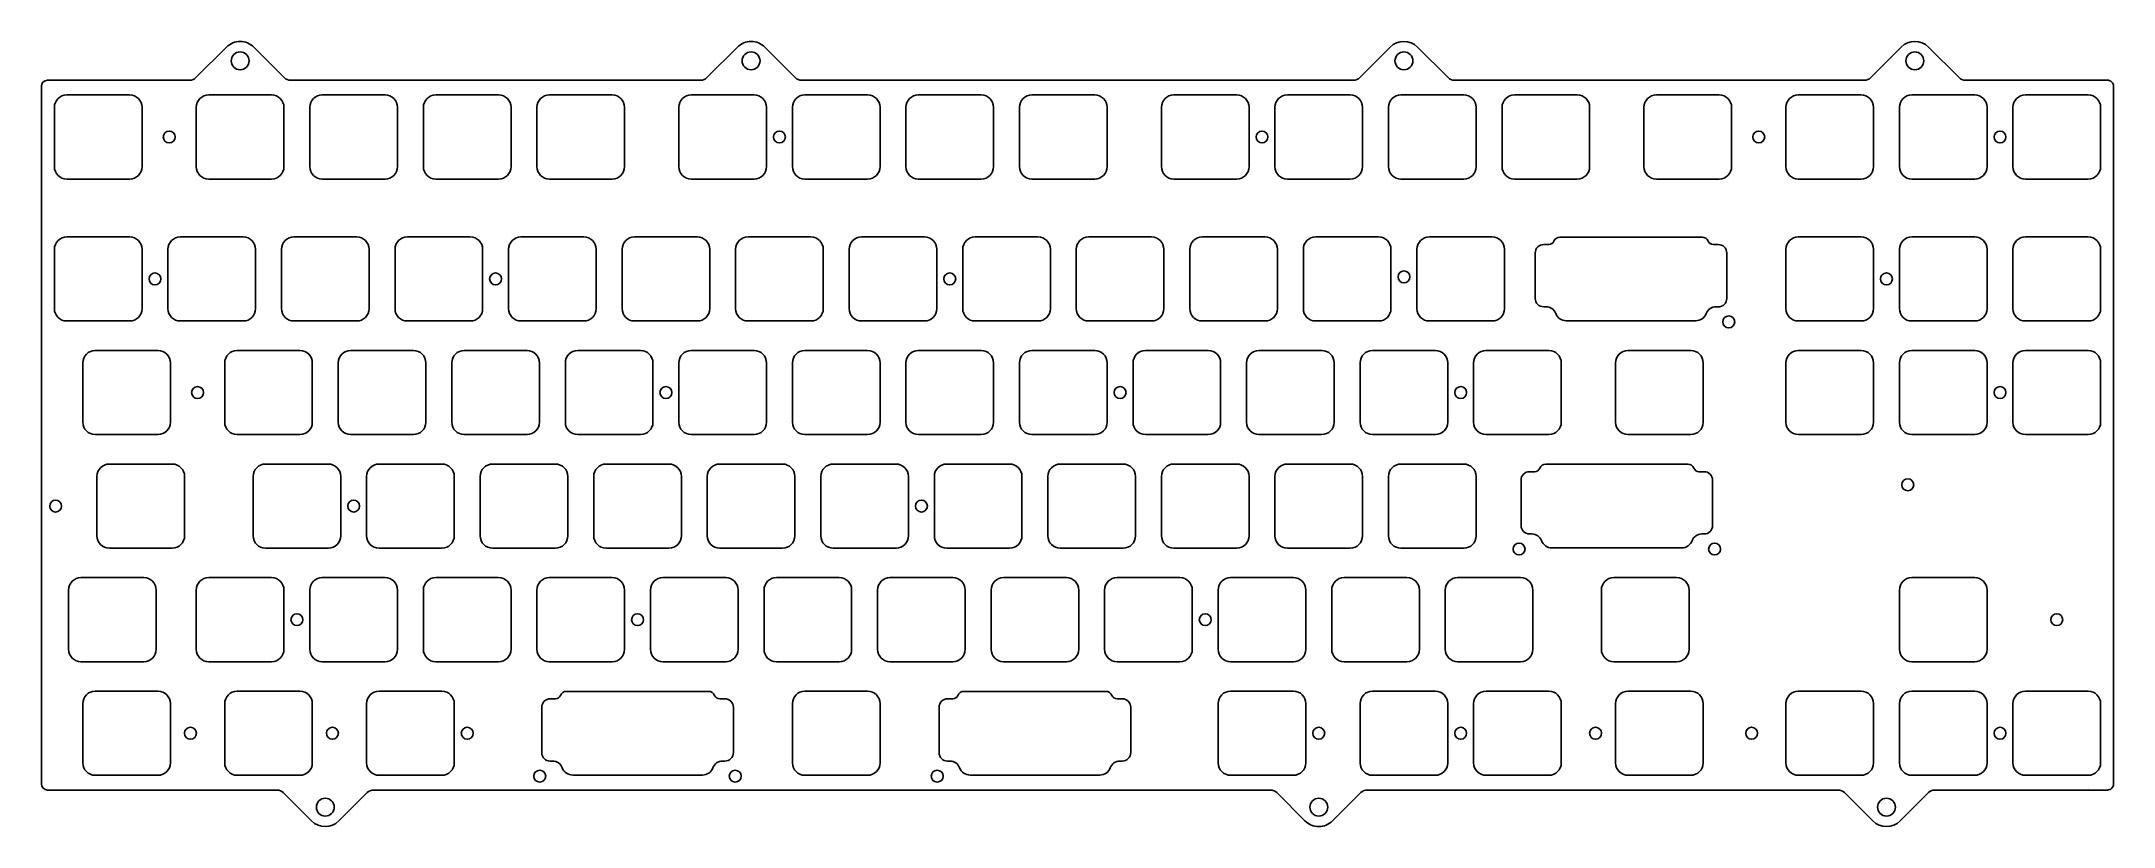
# Model space of a CAD drawing. Header units: millimetres. Extents: x -10 to 338, y -116 to 16.
import ezdxf

# ---------------------------------------------------------------- set-up
doc = ezdxf.new("R2010")
doc.units = ezdxf.units.MM
doc.layers.add('BLACK', color=7, linetype='CONTINUOUS')

msp = doc.modelspace()

# ---------------------------------------------------------------- linework, layer by layer
at = {"layer": 'BLACK', "linetype": 'Continuous'}
for p, q in [((16.405653, 9.964347), (21.514403, 15.073097)), ((21.51441, 15.07309), (21.514403, 15.073097)), ((26.11059, 15.07309), (26.110597, 15.073097)), ((26.110597, 15.073097), (31.219354, 9.96434)), ((102.130752, 9.964447), (107.239403, 15.073097)), ((107.239415, 15.073085), (107.239403, 15.073097)), ((111.835587, 15.073087), (111.835594, 15.073094)), ((111.855934, 15.05276), (116.944354, 9.96434)), ((211.668053, 9.964247), (216.776903, 15.073097)), ((216.776908, 15.073092), (216.776903, 15.073097)), ((221.372992, 15.072992), (221.373097, 15.073097)), ((221.373097, 15.073097), (226.481854, 9.96434)), ((297.393053, 9.964247), (302.501903, 15.073097)), ((302.501908, 15.073092), (302.501903, 15.073097)), ((307.097992, 15.072992), (307.098097, 15.073097)), ((307.098097, 15.073097), (312.206854, 9.96434)), ((-9.525, -108.512498), (-9.525, 8.499998)), ((-8.499998, 9.525), (15.359396, 9.525)), ((5.275001, 7.05), (-5.274995, 7.05)), ((29.0875, 7.05), (18.537499, 7.05)), ((31.219365, 9.964351), (31.219319, 9.964305)), ((32.280001, 9.525), (101.069901, 9.525)), ((48.1375, 7.05), (37.587499, 7.05)), ((67.1875, 7.05), (56.637499, 7.05)), ((86.2375, 7.05), (75.687499, 7.05)), ((110.05, 7.05), (99.499999, 7.05)), ((101.069901, 9.525083), (101.069901, 9.525)), ((116.944365, 9.964351), (116.944319, 9.964305)), ((118.005001, 9.525), (210.619374, 9.525)), ((118.550001, 7.049999), (118.550001, 7.05)), ((129.100001, 7.05), (118.550001, 7.05)), ((137.600001, 7.049999), (137.600001, 7.05)), ((148.150001, 7.05), (137.600001, 7.05)), ((156.650001, 7.049999), (156.650001, 7.05)), ((167.200001, 7.05), (156.650001, 7.05)), ((191.0125, 7.05), (180.462499, 7.05)), ((210.0625, 7.05), (199.512499, 7.05)), ((229.1125, 7.05), (218.562499, 7.05)), ((226.481865, 9.964351), (226.481819, 9.964305)), ((227.542501, 9.525), (296.344374, 9.525)), ((248.1625, 7.05), (237.612499, 7.05)), ((261.425001, 7.049999), (261.425001, 7.05)), ((271.975001, 7.05), (261.425001, 7.05)), ((285.237501, 7.049999), (285.237501, 7.05)), ((295.787501, 7.05), (285.237501, 7.05)), ((304.287501, 7.049999), (304.287501, 7.05)), ((314.837501, 7.05), (304.287501, 7.05)), ((312.206865, 9.964351), (312.206819, 9.964305)), ((313.267501, 9.525), (337.112301, 9.525)), ((323.337501, 7.049999), (323.337501, 7.05)), ((333.887501, 7.05), (323.337501, 7.05)), ((338.1375, 8.485309), (338.1375, -108.512601)), ((-7.349999, 4.974996), (-7.349999, -4.974998)), ((7.350001, 4.974999), (7.350001, -4.975001)), ((16.4625, 4.975), (16.4625, -4.975001)), ((31.1625, 4.975), (31.1625, -4.975)), ((35.5125, 4.975), (35.5125, -4.975001)), ((50.2125, 4.975), (50.2125, -4.975)), ((54.5625, 4.975), (54.5625, -4.975001)), ((69.2625, 4.975), (69.2625, -4.975)), ((73.6125, 4.975), (73.6125, -4.975001)), ((88.3125, 4.975), (88.3125, -4.975)), ((97.425, 4.975), (97.425, -4.975001)), ((112.125, 4.975), (112.125, -4.975)), ((116.475001, 4.974999), (116.475001, -4.975001)), ((131.175001, 4.974999), (131.175001, -4.975001)), ((135.525001, 4.974999), (135.525001, -4.975001)), ((150.225001, 4.974999), (150.225001, -4.975001)), ((154.575001, 4.974999), (154.575001, -4.975001)), ((169.275001, 4.974999), (169.275001, -4.975001)), ((178.3875, 4.975), (178.3875, -4.975001)), ((193.0875, 4.975), (193.0875, -4.975)), ((197.4375, 4.975), (197.4375, -4.975001)), ((212.1375, 4.975), (212.1375, -4.975)), ((216.4875, 4.975), (216.4875, -4.975001)), ((231.1875, 4.975), (231.1875, -4.975)), ((235.5375, 4.975), (235.5375, -4.975001)), ((250.2375, 4.975), (250.2375, -4.975)), ((259.350001, 4.974999), (259.350001, -4.975001)), ((274.050001, 4.974999), (274.050001, -4.975001)), ((283.162501, 4.974999), (283.162501, -4.975001)), ((297.862501, 4.974999), (297.862501, -4.975001)), ((302.212501, 4.974999), (302.212501, -4.975001)), ((316.912501, 4.974999), (316.912501, -4.975001)), ((321.262501, 4.974999), (321.262501, -4.975001)), ((335.962501, 4.974999), (335.962501, -4.975001)), ((5.275001, -7.05), (-5.274997, -7.05)), ((5.275001, -7.050001), (5.275001, -7.05)), ((29.0875, -7.05), (18.5375, -7.05)), ((48.1375, -7.05), (37.5875, -7.05)), ((67.1875, -7.05), (56.6375, -7.05)), ((86.2375, -7.05), (75.6875, -7.05)), ((110.05, -7.05), (99.5, -7.05)), ((129.100001, -7.05), (118.550001, -7.05)), ((129.100001, -7.050001), (129.100001, -7.05)), ((148.150001, -7.05), (137.600001, -7.05)), ((148.150001, -7.050001), (148.150001, -7.05)), ((167.200001, -7.05), (156.650001, -7.05)), ((167.200001, -7.050001), (167.200001, -7.05)), ((191.0125, -7.05), (180.4625, -7.05)), ((210.0625, -7.05), (199.5125, -7.05)), ((229.1125, -7.05), (218.5625, -7.05)), ((248.1625, -7.05), (237.6125, -7.05)), ((271.975001, -7.05), (261.425001, -7.05)), ((271.975001, -7.050001), (271.975001, -7.05)), ((295.787501, -7.05), (285.237501, -7.05)), ((295.787501, -7.050001), (295.787501, -7.05)), ((314.837501, -7.05), (304.287501, -7.05)), ((314.837501, -7.050001), (314.837501, -7.05)), ((333.887501, -7.05), (323.337501, -7.05)), ((333.887501, -7.050001), (333.887501, -7.05)), ((5.275001, -16.7625), (-5.274993, -16.7625)), ((13.775001, -16.762501), (13.775001, -16.7625)), ((24.325001, -16.7625), (13.775001, -16.7625)), ((32.825001, -16.762501), (32.825001, -16.7625)), ((43.375001, -16.7625), (32.825001, -16.7625)), ((51.875001, -16.762501), (51.875001, -16.7625)), ((62.425001, -16.7625), (51.875001, -16.7625)), ((70.925001, -16.762501), (70.925001, -16.7625)), ((81.475001, -16.7625), (70.925001, -16.7625)), ((89.975001, -16.762501), (89.975001, -16.7625)), ((100.525001, -16.7625), (89.975001, -16.7625)), ((109.025001, -16.762501), (109.025001, -16.7625)), ((119.575001, -16.7625), (109.025001, -16.7625)), ((128.075001, -16.762501), (128.075001, -16.7625)), ((138.625001, -16.7625), (128.075001, -16.7625)), ((147.125001, -16.762501), (147.125001, -16.7625)), ((157.675001, -16.7625), (147.125001, -16.7625)), ((166.175001, -16.762501), (166.175001, -16.7625)), ((176.725001, -16.7625), (166.175001, -16.7625)), ((195.775001, -16.762501), (185.225001, -16.762501)), ((214.825001, -16.762501), (204.275001, -16.762501)), ((233.875001, -16.762501), (223.325001, -16.762501)), ((245.247375, -16.784911), (245.247375, -16.7849)), ((245.247375, -16.7849), (269.102575, -16.7849)), ((285.237501, -16.762501), (285.237501, -16.7625)), ((295.787501, -16.7625), (285.237501, -16.7625)), ((304.287501, -16.762501), (304.287501, -16.7625)), ((314.837501, -16.7625), (304.287501, -16.7625)), ((323.337501, -16.762501), (323.337501, -16.7625)), ((333.887501, -16.7625), (323.337501, -16.7625)), ((-7.349999, -18.837506), (-7.349999, -28.787498)), ((7.350001, -18.837501), (7.350001, -28.787501)), ((11.700001, -18.837501), (11.700001, -28.787501)), ((26.400001, -18.837501), (26.400001, -28.787501)), ((30.750001, -18.837501), (30.750001, -28.787501)), ((45.450001, -18.837501), (45.450001, -28.787501)), ((49.800001, -18.837501), (49.800001, -28.787501)), ((64.500001, -18.837501), (64.500001, -28.787501)), ((68.850001, -18.837501), (68.850001, -28.787501)), ((83.550001, -18.837501), (83.550001, -28.787501)), ((87.900001, -18.837501), (87.900001, -28.787501)), ((102.600001, -18.837501), (102.600001, -28.787501)), ((106.950001, -18.837501), (106.950001, -28.787501)), ((121.650001, -18.837501), (121.650001, -28.787501)), ((126.000001, -18.837501), (126.000001, -28.787501)), ((140.700001, -18.837501), (140.700001, -28.787501)), ((145.050001, -18.837501), (145.050001, -28.787501)), ((159.750001, -18.837501), (159.750001, -28.787501)), ((164.100001, -18.837501), (164.100001, -28.787501)), ((178.800001, -18.837501), (178.800001, -28.787501)), ((183.150001, -18.837501), (183.150001, -28.787501)), ((197.850001, -18.837501), (197.850001, -28.787501)), ((202.200001, -18.837501), (202.200001, -28.787501)), ((216.900001, -18.837501), (216.900001, -28.787501)), ((221.250001, -18.837501), (221.250001, -28.787501)), ((235.950001, -18.837501), (235.950001, -28.787501)), ((241.099485, -27.06294), (241.099485, -19.4622)), ((242.536512, -18.03706), (243.390075, -18.03706)), ((243.390075, -18.037048), (243.390075, -18.03706)), ((270.959775, -18.03706), (271.825375, -18.03706)), ((273.250365, -19.46206), (273.250365, -27.0629)), ((283.162501, -18.837501), (283.162501, -28.787501)), ((297.862501, -18.837501), (297.862501, -28.787501)), ((302.212501, -18.837501), (302.212501, -28.787501)), ((316.912501, -18.837501), (316.912501, -28.787501)), ((321.262501, -18.837501), (321.262501, -28.787501)), ((335.962501, -18.837501), (335.962501, -28.787501)), ((5.275001, -30.8625), (-5.274997, -30.8625)), ((5.275001, -30.862501), (5.275001, -30.8625)), ((24.325001, -30.8625), (13.775001, -30.8625)), ((24.325001, -30.862501), (24.325001, -30.8625)), ((43.375001, -30.8625), (32.825001, -30.8625)), ((43.375001, -30.862501), (43.375001, -30.8625)), ((62.425001, -30.8625), (51.875001, -30.8625)), ((62.425001, -30.862501), (62.425001, -30.8625)), ((81.475001, -30.8625), (70.925001, -30.8625)), ((81.475001, -30.862501), (81.475001, -30.8625)), ((100.525001, -30.8625), (89.975001, -30.8625)), ((100.525001, -30.862501), (100.525001, -30.8625)), ((119.575001, -30.8625), (109.025001, -30.8625)), ((119.575001, -30.862501), (119.575001, -30.8625)), ((138.625001, -30.8625), (128.075001, -30.8625)), ((138.625001, -30.862501), (138.625001, -30.8625)), ((157.675001, -30.8625), (147.125001, -30.8625)), ((157.675001, -30.862501), (157.675001, -30.8625)), ((176.725001, -30.8625), (166.175001, -30.8625)), ((176.725001, -30.862501), (176.725001, -30.8625)), ((195.775001, -30.862501), (185.225001, -30.862501)), ((214.825001, -30.862501), (204.275001, -30.862501)), ((233.875001, -30.862501), (223.325001, -30.862501)), ((242.928575, -28.48794), (242.524475, -28.48794)), ((268.050425, -30.82441), (246.299575, -30.82441)), ((271.813458, -28.48794), (271.421325, -28.48794)), ((295.787501, -30.8625), (285.237501, -30.8625)), ((295.787501, -30.862501), (295.787501, -30.8625)), ((314.837501, -30.8625), (304.287501, -30.8625)), ((314.837501, -30.862501), (314.837501, -30.8625)), ((333.887501, -30.8625), (323.337501, -30.8625)), ((333.887501, -30.862501), (333.887501, -30.8625)), ((-2.587499, -37.887506), (-2.587499, -47.837498)), ((10.037501, -35.8125), (-0.512493, -35.8125)), ((12.112501, -37.887501), (12.112501, -47.837501)), ((21.225001, -37.887501), (21.225001, -47.837501)), ((23.300001, -35.812501), (23.300001, -35.8125)), ((33.850001, -35.8125), (23.300001, -35.8125)), ((35.925001, -37.887501), (35.925001, -47.837501)), ((40.275001, -37.887501), (40.275001, -47.837501)), ((42.350001, -35.812501), (42.350001, -35.8125)), ((52.900001, -35.8125), (42.350001, -35.8125)), ((54.975001, -37.887501), (54.975001, -47.837501)), ((59.325001, -37.887501), (59.325001, -47.837501)), ((61.400001, -35.812501), (61.400001, -35.8125)), ((71.950001, -35.8125), (61.400001, -35.8125)), ((74.025001, -37.887501), (74.025001, -47.837501)), ((78.375001, -37.887501), (78.375001, -47.837501)), ((80.450001, -35.812501), (80.450001, -35.8125)), ((91.000001, -35.8125), (80.450001, -35.8125)), ((93.075001, -37.887501), (93.075001, -47.837501)), ((97.425001, -37.887501), (97.425001, -47.837501)), ((99.500001, -35.812501), (99.500001, -35.8125)), ((110.050001, -35.8125), (99.500001, -35.8125)), ((112.125001, -37.887501), (112.125001, -47.837501)), ((116.475001, -37.887501), (116.475001, -47.837501)), ((118.550001, -35.812501), (118.550001, -35.8125)), ((129.100001, -35.8125), (118.550001, -35.8125)), ((131.175001, -37.887501), (131.175001, -47.837501)), ((135.525001, -37.887501), (135.525001, -47.837501)), ((137.600001, -35.812501), (137.600001, -35.8125)), ((148.150001, -35.8125), (137.600001, -35.8125)), ((150.225001, -37.887501), (150.225001, -47.837501)), ((154.575001, -37.887501), (154.575001, -47.837501)), ((156.650001, -35.812501), (156.650001, -35.8125)), ((167.200001, -35.8125), (156.650001, -35.8125)), ((169.275001, -37.887501), (169.275001, -47.837501)), ((173.625001, -37.887501), (173.625001, -47.837501)), ((175.700001, -35.812501), (175.700001, -35.8125)), ((186.250001, -35.8125), (175.700001, -35.8125)), ((188.325001, -37.887501), (188.325001, -47.837501)), ((192.675001, -37.887501), (192.675001, -47.837501)), ((194.750001, -35.812501), (194.750001, -35.8125)), ((205.300001, -35.8125), (194.750001, -35.8125)), ((207.375001, -37.887501), (207.375001, -47.837501)), ((211.725001, -37.887501), (211.725001, -47.837501)), ((213.800001, -35.812501), (213.800001, -35.8125)), ((224.350001, -35.8125), (213.800001, -35.8125)), ((226.425001, -37.887501), (226.425001, -47.837501)), ((230.775001, -37.887501), (230.775001, -47.837501)), ((232.850001, -35.812501), (232.850001, -35.8125)), ((243.400001, -35.8125), (232.850001, -35.8125)), ((245.475001, -37.887501), (245.475001, -47.837501)), ((254.5875, -37.8875), (254.5875, -47.837501)), ((267.2125, -35.8125), (256.662499, -35.8125)), ((269.2875, -37.8875), (269.2875, -47.8375)), ((283.162501, -37.887501), (283.162501, -47.837501)), ((285.237501, -35.812501), (285.237501, -35.8125)), ((295.787501, -35.8125), (285.237501, -35.8125)), ((297.862501, -37.887501), (297.862501, -47.837501)), ((302.212501, -37.887501), (302.212501, -47.837501)), ((304.287501, -35.812501), (304.287501, -35.8125)), ((314.837501, -35.8125), (304.287501, -35.8125)), ((316.912501, -37.887501), (316.912501, -47.837501)), ((321.262501, -37.887501), (321.262501, -47.837501)), ((323.337501, -35.812501), (323.337501, -35.8125)), ((333.887501, -35.8125), (323.337501, -35.8125)), ((335.962501, -37.887501), (335.962501, -47.837501)), ((10.037501, -49.9125), (-0.512497, -49.9125)), ((10.037501, -49.912501), (10.037501, -49.9125)), ((33.850001, -49.9125), (23.300001, -49.9125)), ((33.850001, -49.912501), (33.850001, -49.9125)), ((52.900001, -49.9125), (42.350001, -49.9125)), ((52.900001, -49.912501), (52.900001, -49.9125)), ((71.950001, -49.9125), (61.400001, -49.9125)), ((71.950001, -49.912501), (71.950001, -49.9125)), ((91.000001, -49.9125), (80.450001, -49.9125)), ((91.000001, -49.912501), (91.000001, -49.9125)), ((110.050001, -49.9125), (99.500001, -49.9125)), ((110.050001, -49.912501), (110.050001, -49.9125)), ((129.100001, -49.9125), (118.550001, -49.9125)), ((129.100001, -49.912501), (129.100001, -49.9125)), ((148.150001, -49.9125), (137.600001, -49.9125)), ((148.150001, -49.912501), (148.150001, -49.9125)), ((167.200001, -49.9125), (156.650001, -49.9125)), ((167.200001, -49.912501), (167.200001, -49.9125)), ((186.250001, -49.9125), (175.700001, -49.9125)), ((186.250001, -49.912501), (186.250001, -49.9125)), ((205.300001, -49.9125), (194.750001, -49.9125)), ((205.300001, -49.912501), (205.300001, -49.9125)), ((224.350001, -49.9125), (213.800001, -49.9125)), ((224.350001, -49.912501), (224.350001, -49.9125)), ((243.400001, -49.9125), (232.850001, -49.9125)), ((243.400001, -49.912501), (243.400001, -49.9125)), ((267.2125, -49.9125), (256.6625, -49.9125)), ((295.787501, -49.9125), (285.237501, -49.9125)), ((295.787501, -49.912501), (295.787501, -49.9125)), ((314.837501, -49.9125), (304.287501, -49.9125)), ((314.837501, -49.912501), (314.837501, -49.9125)), ((333.887501, -49.9125), (323.337501, -49.9125)), ((333.887501, -49.912501), (333.887501, -49.9125)), ((12.41875, -54.8625), (1.868749, -54.8625)), ((28.062501, -54.862501), (28.062501, -54.8625)), ((38.612501, -54.8625), (28.062501, -54.8625)), ((47.112501, -54.862501), (47.112501, -54.8625)), ((57.662501, -54.8625), (47.112501, -54.8625)), ((66.162501, -54.862501), (66.162501, -54.8625)), ((76.712501, -54.8625), (66.162501, -54.8625)), ((85.212501, -54.862501), (85.212501, -54.8625)), ((95.762501, -54.8625), (85.212501, -54.8625)), ((104.262501, -54.862501), (104.262501, -54.8625)), ((114.812501, -54.8625), (104.262501, -54.8625)), ((123.312501, -54.862501), (123.312501, -54.8625)), ((133.862501, -54.8625), (123.312501, -54.8625)), ((142.362501, -54.862501), (142.362501, -54.8625)), ((152.912501, -54.8625), (142.362501, -54.8625)), ((161.412501, -54.862501), (161.412501, -54.8625)), ((171.962501, -54.8625), (161.412501, -54.8625)), ((180.462501, -54.862501), (180.462501, -54.8625)), ((191.012501, -54.8625), (180.462501, -54.8625)), ((199.512501, -54.862501), (199.512501, -54.8625)), ((210.062501, -54.8625), (199.512501, -54.8625)), ((218.562501, -54.862501), (218.562501, -54.8625)), ((229.112501, -54.8625), (218.562501, -54.8625)), ((242.866125, -54.884911), (242.866125, -54.8849)), ((242.866125, -54.8849), (266.721325, -54.8849)), ((-0.20625, -56.9375), (-0.20625, -66.887501)), ((14.49375, -56.9375), (14.49375, -66.8875)), ((25.987501, -56.937501), (25.987501, -66.887501)), ((40.687501, -56.937501), (40.687501, -66.887501)), ((45.037501, -56.937501), (45.037501, -66.887501)), ((59.737501, -56.937501), (59.737501, -66.887501)), ((64.087501, -56.937501), (64.087501, -66.887501)), ((78.787501, -56.937501), (78.787501, -66.887501)), ((83.137501, -56.937501), (83.137501, -66.887501)), ((97.837501, -56.937501), (97.837501, -66.887501)), ((102.187501, -56.937501), (102.187501, -66.887501)), ((116.887501, -56.937501), (116.887501, -66.887501)), ((121.237501, -56.937501), (121.237501, -66.887501)), ((135.937501, -56.937501), (135.937501, -66.887501)), ((140.287501, -56.937501), (140.287501, -66.887501)), ((154.987501, -56.937501), (154.987501, -66.887501)), ((159.337501, -56.937501), (159.337501, -66.887501)), ((174.037501, -56.937501), (174.037501, -66.887501)), ((178.387501, -56.937501), (178.387501, -66.887501)), ((193.087501, -56.937501), (193.087501, -66.887501)), ((197.437501, -56.937501), (197.437501, -66.887501)), ((212.137501, -56.937501), (212.137501, -66.887501)), ((216.487501, -56.937501), (216.487501, -66.887501)), ((231.187501, -56.937501), (231.187501, -66.887501)), ((238.718235, -65.16294), (238.718235, -57.5622)), ((240.155262, -56.13706), (241.008825, -56.13706)), ((241.008825, -56.137048), (241.008825, -56.13706)), ((268.578525, -56.13706), (269.444125, -56.13706)), ((270.869115, -57.56206), (270.869115, -65.1629)), ((12.41875, -68.9625), (1.86875, -68.9625)), ((38.612501, -68.9625), (28.062501, -68.9625)), ((38.612501, -68.962501), (38.612501, -68.9625)), ((57.662501, -68.9625), (47.112501, -68.9625)), ((57.662501, -68.962501), (57.662501, -68.9625)), ((76.712501, -68.9625), (66.162501, -68.9625)), ((76.712501, -68.962501), (76.712501, -68.9625)), ((95.762501, -68.9625), (85.212501, -68.9625)), ((95.762501, -68.962501), (95.762501, -68.9625)), ((114.812501, -68.9625), (104.262501, -68.9625)), ((114.812501, -68.962501), (114.812501, -68.9625)), ((133.862501, -68.9625), (123.312501, -68.9625)), ((133.862501, -68.962501), (133.862501, -68.9625)), ((152.912501, -68.9625), (142.362501, -68.9625)), ((152.912501, -68.962501), (152.912501, -68.9625)), ((171.962501, -68.9625), (161.412501, -68.9625)), ((171.962501, -68.962501), (171.962501, -68.9625)), ((191.012501, -68.9625), (180.462501, -68.9625)), ((191.012501, -68.962501), (191.012501, -68.9625)), ((210.062501, -68.9625), (199.512501, -68.9625)), ((210.062501, -68.962501), (210.062501, -68.9625)), ((229.112501, -68.9625), (218.562501, -68.9625)), ((229.112501, -68.962501), (229.112501, -68.9625)), ((240.547325, -66.58794), (240.143225, -66.58794)), ((265.669175, -68.92441), (243.918325, -68.92441)), ((269.432208, -66.58794), (269.040075, -66.58794)), ((-4.96875, -75.9875), (-4.96875, -85.937501)), ((7.65625, -73.9125), (-2.893751, -73.9125)), ((9.73125, -75.9875), (9.73125, -85.9375)), ((16.4625, -75.9875), (16.4625, -85.937501)), ((29.0875, -73.9125), (18.537499, -73.9125)), ((31.1625, -75.9875), (31.1625, -85.9375)), ((35.512501, -75.987501), (35.512501, -85.937501)), ((37.587501, -73.912501), (37.587501, -73.9125)), ((48.137501, -73.9125), (37.587501, -73.9125)), ((50.212501, -75.987501), (50.212501, -85.937501)), ((54.562501, -75.987501), (54.562501, -85.937501)), ((56.637501, -73.912501), (56.637501, -73.9125)), ((67.187501, -73.9125), (56.637501, -73.9125)), ((69.262501, -75.987501), (69.262501, -85.937501)), ((73.612501, -75.987501), (73.612501, -85.937501)), ((75.687501, -73.912501), (75.687501, -73.9125)), ((86.237501, -73.9125), (75.687501, -73.9125)), ((88.312501, -75.987501), (88.312501, -85.937501)), ((92.662501, -75.987501), (92.662501, -85.937501)), ((94.737501, -73.912501), (94.737501, -73.9125)), ((105.287501, -73.9125), (94.737501, -73.9125)), ((107.362501, -75.987501), (107.362501, -85.937501)), ((111.712501, -75.987501), (111.712501, -85.937501)), ((113.787501, -73.912501), (113.787501, -73.9125)), ((124.337501, -73.9125), (113.787501, -73.9125)), ((126.412501, -75.987501), (126.412501, -85.937501)), ((130.762501, -75.987501), (130.762501, -85.937501)), ((132.837501, -73.912501), (132.837501, -73.9125)), ((143.387501, -73.9125), (132.837501, -73.9125)), ((145.462501, -75.987501), (145.462501, -85.937501)), ((149.812501, -75.987501), (149.812501, -85.937501)), ((151.887501, -73.912501), (151.887501, -73.9125)), ((162.437501, -73.9125), (151.887501, -73.9125)), ((164.512501, -75.987501), (164.512501, -85.937501)), ((168.862501, -75.987501), (168.862501, -85.937501)), ((170.937501, -73.912501), (170.937501, -73.9125)), ((181.487501, -73.9125), (170.937501, -73.9125)), ((183.562501, -75.987501), (183.562501, -85.937501)), ((187.9125, -75.987501), (187.9125, -85.937501)), ((200.537501, -73.9125), (189.987501, -73.9125)), ((202.6125, -75.9875), (202.6125, -85.937501)), ((202.612502, -75.9875), (202.6125, -75.9875)), ((206.9625, -75.987501), (206.9625, -85.937501)), ((219.587501, -73.9125), (209.037501, -73.9125)), ((221.6625, -75.9875), (221.6625, -85.937501)), ((221.662502, -75.9875), (221.6625, -75.9875)), ((226.0125, -75.9875), (226.0125, -85.937501)), ((238.6375, -73.9125), (228.087499, -73.9125)), ((240.7125, -75.9875), (240.7125, -85.9375)), ((252.20625, -75.9875), (252.20625, -85.937501)), ((264.83125, -73.9125), (254.281249, -73.9125)), ((266.90625, -75.9875), (266.90625, -85.9375)), ((302.212501, -75.987501), (302.212501, -85.937501)), ((304.287501, -73.912501), (304.287501, -73.9125)), ((314.837501, -73.9125), (304.287501, -73.9125)), ((316.912501, -75.987501), (316.912501, -85.937501)), ((7.65625, -88.0125), (-2.89375, -88.0125)), ((29.0875, -88.0125), (18.5375, -88.0125)), ((48.137501, -88.0125), (37.587501, -88.0125)), ((48.137501, -88.012501), (48.137501, -88.0125)), ((67.187501, -88.0125), (56.637501, -88.0125)), ((67.187501, -88.012501), (67.187501, -88.0125)), ((86.237501, -88.0125), (75.687501, -88.0125)), ((86.237501, -88.012501), (86.237501, -88.0125)), ((105.287501, -88.0125), (94.737501, -88.0125)), ((105.287501, -88.012501), (105.287501, -88.0125)), ((124.337501, -88.0125), (113.787501, -88.0125)), ((124.337501, -88.012501), (124.337501, -88.0125)), ((143.387501, -88.0125), (132.837501, -88.0125)), ((143.387501, -88.012501), (143.387501, -88.0125)), ((162.437501, -88.0125), (151.887501, -88.0125)), ((162.437501, -88.012501), (162.437501, -88.0125)), ((181.487501, -88.0125), (170.937501, -88.0125)), ((181.487501, -88.012501), (181.487501, -88.0125)), ((200.537501, -88.0125), (189.987501, -88.0125)), ((219.587501, -88.0125), (209.037501, -88.0125)), ((238.6375, -88.0125), (228.0875, -88.0125)), ((264.83125, -88.0125), (254.28125, -88.0125)), ((314.837501, -88.0125), (304.287501, -88.0125)), ((314.837501, -88.012501), (314.837501, -88.0125)), ((10.0375, -92.9625), (-0.512501, -92.9625)), ((33.85, -92.9625), (23.299999, -92.9625)), ((57.6625, -92.9625), (47.112499, -92.9625)), ((78.559875, -92.984911), (78.559875, -92.9849)), ((78.559875, -92.9849), (102.415075, -92.9849)), ((129.1, -92.9625), (118.549999, -92.9625)), ((145.234875, -92.984911), (145.234875, -92.9849)), ((145.234875, -92.9849), (169.090075, -92.9849)), ((200.5375, -92.9625), (189.987499, -92.9625)), ((224.35, -92.9625), (213.799999, -92.9625)), ((243.4, -92.9625), (232.849999, -92.9625)), ((267.2125, -92.9625), (256.662499, -92.9625)), ((285.237501, -92.962501), (285.237501, -92.9625)), ((295.787501, -92.9625), (285.237501, -92.9625)), ((304.287501, -92.962501), (304.287501, -92.9625)), ((314.837501, -92.9625), (304.287501, -92.9625)), ((323.337501, -92.962501), (323.337501, -92.9625)), ((333.887501, -92.9625), (323.337501, -92.9625)), ((-2.5875, -95.0375), (-2.5875, -104.987501)), ((12.1125, -95.0375), (12.1125, -104.9875)), ((21.225, -95.0375), (21.225, -104.987501)), ((35.925, -95.0375), (35.925, -104.9875)), ((45.0375, -95.0375), (45.0375, -104.987501)), ((59.7375, -95.0375), (59.7375, -104.9875)), ((74.411985, -103.26294), (74.411985, -95.6622)), ((75.849012, -94.23706), (76.702575, -94.23706)), ((76.702575, -94.237048), (76.702575, -94.23706)), ((104.272275, -94.23706), (105.137875, -94.23706)), ((106.562865, -95.66206), (106.562865, -103.2629)), ((116.475, -95.0375), (116.475, -104.987501)), ((131.175, -95.0375), (131.175, -104.9875)), ((141.086985, -103.26294), (141.086985, -95.6622)), ((142.524012, -94.23706), (143.377575, -94.23706)), ((143.377575, -94.237048), (143.377575, -94.23706)), ((170.947275, -94.23706), (171.812875, -94.23706)), ((173.237865, -95.66206), (173.237865, -103.2629)), ((187.9125, -95.0375), (187.9125, -104.987501)), ((202.6125, -95.0375), (202.6125, -104.9875)), ((211.725, -95.0375), (211.725, -104.987501)), ((226.425, -95.0375), (226.425, -104.9875)), ((230.775, -95.0375), (230.775, -104.987501)), ((245.475, -95.0375), (245.475, -104.9875)), ((254.5875, -95.0375), (254.5875, -104.987501)), ((269.2875, -95.0375), (269.2875, -104.9875)), ((283.162501, -95.037501), (283.162501, -104.987501)), ((297.862501, -95.037501), (297.862501, -104.987501)), ((302.212501, -95.037501), (302.212501, -104.987501)), ((316.912501, -95.037501), (316.912501, -104.987501)), ((321.262501, -95.037501), (321.262501, -104.987501)), ((335.962501, -95.037501), (335.962501, -104.987501)), ((10.0375, -107.0625), (-0.5125, -107.0625)), ((33.85, -107.0625), (23.3, -107.0625)), ((57.6625, -107.0625), (47.1125, -107.0625)), ((76.241075, -104.68794), (75.836975, -104.68794)), ((101.362925, -107.02441), (79.612075, -107.02441)), ((105.125958, -104.68794), (104.733825, -104.68794)), ((129.1, -107.0625), (118.55, -107.0625)), ((142.916075, -104.68794), (142.511975, -104.68794)), ((168.037925, -107.02441), (146.287075, -107.02441)), ((171.800958, -104.68794), (171.408825, -104.68794)), ((200.5375, -107.0625), (189.9875, -107.0625)), ((224.35, -107.0625), (213.8, -107.0625)), ((243.4, -107.0625), (232.85, -107.0625)), ((267.2125, -107.0625), (256.6625, -107.0625)), ((295.787501, -107.0625), (285.237501, -107.0625)), ((295.787501, -107.062501), (295.787501, -107.0625)), ((314.837501, -107.0625), (304.287501, -107.0625)), ((314.837501, -107.062501), (314.837501, -107.0625)), ((333.887501, -107.0625), (323.337501, -107.0625)), ((333.887501, -107.062501), (333.887501, -107.0625)), ((30.007201, -109.5375), (-8.499998, -109.5375)), ((35.801955, -114.710597), (31.054773, -109.963416)), ((45.131873, -109.976873), (40.398148, -114.710598)), ((196.694701, -109.5375), (46.182308, -109.5375)), ((202.474183, -114.695325), (197.742273, -109.963416)), ((211.819373, -109.976873), (207.085573, -114.710673)), ((291.945001, -109.5375), (212.869808, -109.5375)), ((293.005646, -109.97684), (293.005682, -109.976804)), ((297.739403, -114.710597), (293.005646, -109.97684)), ((307.069447, -109.976747), (302.335547, -114.710647)), ((337.106199, -109.5375), (308.117878, -109.5375)), ((333.8638, -109.31154), (333.8638, -109.311514)), ((337.106199, -109.53743), (337.106199, -109.5375)), ((297.739406, -114.710594), (297.739403, -114.710597))]:
    msp.add_line(p, q, dxfattribs=at)
at = {"layer": 'BLACK'}
for centre, radius in [((23.8125, 12.775), 1.5), ((109.5375, 12.775), 1.5), ((219.075, 12.775), 1.5), ((304.8, 12.775), 1.5), ((11.90625, 0), 1), ((114.3, 0), 1), ((195.2625, 0), 1), ((278.60625, 0), 1), ((319.0875, 0), 1), ((9.525, -23.8125), 1), ((66.675, -23.8125), 1), ((142.875, -23.8125), 1), ((219.0842, -23.4625), 1), ((300.0375, -23.8125), 1), ((273.575, -31.0125), 1), ((16.66875, -42.8625), 1), ((95.25, -42.8625), 1), ((171.45, -42.8625), 1), ((228.6, -42.8625), 1), ((319.0875, -42.8625), 1), ((303.609375, -58.340625), 1), ((-7.14375, -61.9125), 1), ((42.8625, -61.9125), 1), ((138.1125, -61.9125), 1), ((238.39375, -69.1125), 1), ((271.19375, -69.1125), 1), ((33.3375, -80.9625), 1), ((90.4875, -80.9625), 1), ((185.7375, -80.9625), 1), ((328.6125, -80.9625), 1), ((15.478124, -100.0125), 1), ((39.290624, -100.0125), 1), ((61.912499, -100.0125), 1), ((204.787499, -100.0125), 1), ((228.599999, -100.0125), 1), ((251.221874, -100.0125), 1), ((277.415625, -100.0125), 1), ((319.0875, -100.0125), 1), ((74.0875, -107.2125), 1), ((106.8875, -107.2125), 1), ((140.7625, -107.2125), 1), ((38.100052, -112.4125), 1.5), ((204.787552, -112.4125), 1.5), ((300.0375, -112.4125), 1.5)]:
    msp.add_circle(centre, radius, dxfattribs=at)
for centre, radius, start, end in [((23.8125, 12.775031), 3.249968, 44.99961355, 135.00038645), ((109.537601, 12.774799), 3.250197, 44.49674983, 134.99875348), ((219.074901, 12.774999), 3.249924, 44.99877831, 134.99875338), ((304.799901, 12.774999), 3.249924, 44.99877831, 134.99875338), ((-8.499998, 8.499998), 1.025002, 90, 180), ((-5.274995, 4.974996), 2.075004, 90, 180), ((5.275001, 4.974999), 2.075001, 0, 90), ((15.344801, 11.025199), 1.500271, 270.5573964, 315), ((18.537504, 4.974996), 2.075004, 90.00013806, 179.99988955), ((29.0875, 4.975), 2.075, 0, 90), ((32.280001, 11.025099), 1.500099, 225.00302484, 270), ((37.587504, 4.974996), 2.075004, 90.00013806, 179.99988955), ((48.1375, 4.975), 2.075, 0, 90), ((56.637504, 4.974996), 2.075004, 90.00013806, 179.99988955), ((67.1875, 4.975), 2.075, 0, 90), ((75.687504, 4.974996), 2.075004, 90.00013806, 179.99988955), ((86.2375, 4.975), 2.075, 0, 90), ((99.500004, 4.974996), 2.075004, 90.00013806, 179.99988955), ((101.070101, 11.025099), 1.499988, 269.99236064, 314.99997299), ((110.05, 4.975), 2.075, 0, 90), ((118.550001, 4.974999), 2.075, 90, 180), ((118.005001, 11.025099), 1.500099, 225.00302484, 270), ((129.100001, 4.974999), 2.075001, 0, 90), ((137.600001, 4.974999), 2.075, 90, 180), ((148.150001, 4.974999), 2.075001, 0, 90), ((156.650001, 4.974999), 2.075, 90, 180), ((167.200001, 4.974999), 2.075001, 0, 90), ((180.462504, 4.974996), 2.075004, 90.00013806, 179.99988955), ((191.0125, 4.975), 2.075, 0, 90), ((199.512504, 4.974996), 2.075004, 90.00013806, 179.99988955), ((210.0625, 4.975), 2.075, 0, 90), ((210.607401, 11.024899), 1.499988, 270.45735599, 315), ((218.562504, 4.974996), 2.075004, 90.00013806, 179.99988955), ((227.542501, 11.025099), 1.500099, 225.00302484, 270), ((229.1125, 4.975), 2.075, 0, 90), ((237.612504, 4.974996), 2.075004, 90.00013806, 179.99988955), ((248.1625, 4.975), 2.075, 0, 90), ((261.425001, 4.974999), 2.075, 90, 180), ((271.975001, 4.974999), 2.075001, 0, 90), ((285.237501, 4.974999), 2.075, 90, 180), ((295.787501, 4.974999), 2.075001, 0, 90), ((296.332401, 11.024899), 1.499988, 270.45735599, 315), ((304.287501, 4.974999), 2.075, 90, 180), ((313.267501, 11.025099), 1.500099, 225.00302484, 270), ((314.837501, 4.974999), 2.075001, 0, 90), ((323.337501, 4.974999), 2.075, 90, 180), ((333.887501, 4.974999), 2.075001, 0, 90), ((337.112201, 8.499599), 1.025401, 359.20149763, 89.99441235), ((-5.274997, -4.974998), 2.075002, 180, 270), ((5.275001, -4.975001), 2.075, 270, 0), ((18.537502, -4.974998), 2.075002, 180.00008284, 269.99994478), ((29.0875, -4.975), 2.075, 270, 0), ((37.587502, -4.974998), 2.075002, 180.00008284, 269.99994478), ((48.1375, -4.975), 2.075, 270, 0), ((56.637502, -4.974998), 2.075002, 180.00008284, 269.99994478), ((67.1875, -4.975), 2.075, 270, 0), ((75.687502, -4.974998), 2.075002, 180.00008284, 269.99994478), ((86.2375, -4.975), 2.075, 270, 0), ((99.500002, -4.974998), 2.075002, 180.00008284, 269.99994478), ((110.05, -4.975), 2.075, 270, 0), ((118.550001, -4.975001), 2.074999, 180, 270), ((129.100001, -4.975001), 2.075, 270, 0), ((137.600001, -4.975001), 2.074999, 180, 270), ((148.150001, -4.975001), 2.075, 270, 0), ((156.650001, -4.975001), 2.074999, 180, 270), ((167.200001, -4.975001), 2.075, 270, 0), ((180.462502, -4.974998), 2.075002, 180.00008284, 269.99994478), ((191.0125, -4.975), 2.075, 270, 0), ((199.512502, -4.974998), 2.075002, 180.00008284, 269.99994478), ((210.0625, -4.975), 2.075, 270, 0), ((218.562502, -4.974998), 2.075002, 180.00008284, 269.99994478), ((229.1125, -4.975), 2.075, 270, 0), ((237.612502, -4.974998), 2.075002, 180.00008284, 269.99994478), ((248.1625, -4.975), 2.075, 270, 0), ((261.425001, -4.975001), 2.074999, 180, 270), ((271.975001, -4.975001), 2.075, 270, 0), ((285.237501, -4.975001), 2.074999, 180, 270), ((295.787501, -4.975001), 2.075, 270, 0), ((304.287501, -4.975001), 2.074999, 180, 270), ((314.837501, -4.975001), 2.075, 270, 0), ((323.337501, -4.975001), 2.074999, 180, 270), ((333.887501, -4.975001), 2.075, 270, 0), ((-5.274994, -18.837505), 2.075005, 89.99997239, 180.00002761), ((5.275001, -18.837501), 2.075001, 0, 90), ((13.775001, -18.837501), 2.075, 90, 180), ((24.325001, -18.837501), 2.075001, 0, 90), ((32.825001, -18.837501), 2.075, 90, 180), ((43.375001, -18.837501), 2.075001, 0, 90), ((51.875001, -18.837501), 2.075, 90, 180), ((62.425001, -18.837501), 2.075001, 0, 90), ((70.925001, -18.837501), 2.075, 90, 180), ((81.475001, -18.837501), 2.075001, 0, 90), ((89.975001, -18.837501), 2.075, 90, 180), ((100.525001, -18.837501), 2.075001, 0, 90), ((109.025001, -18.837501), 2.075, 90, 180), ((119.575001, -18.837501), 2.075001, 0, 90), ((128.075001, -18.837501), 2.075, 90, 180), ((138.625001, -18.837501), 2.075001, 0, 90), ((147.125001, -18.837501), 2.075, 90, 180), ((157.675001, -18.837501), 2.075001, 0, 90), ((166.175001, -18.837501), 2.075, 90, 180), ((176.725001, -18.837501), 2.075001, 0, 90), ((185.225001, -18.837501), 2.075, 90, 180), ((195.775001, -18.837501), 2.075, 0, 90), ((204.275001, -18.837501), 2.075, 90, 180), ((214.825001, -18.837501), 2.075, 0, 90), ((223.325001, -18.837501), 2.075, 90, 180), ((233.875001, -18.837501), 2.075, 0, 90), ((245.247274, -17.859851), 1.07494, 89.99461656, 157.97750247), ((269.10254, -17.85989), 1.07499, 22.02370504, 89.99813454), ((285.237501, -18.837501), 2.075, 90, 180), ((295.787501, -18.837501), 2.075001, 0, 90), ((304.287501, -18.837501), 2.075, 90, 180), ((314.837501, -18.837501), 2.075001, 0, 90), ((323.337501, -18.837501), 2.075, 90, 180), ((333.887501, -18.837501), 2.075001, 0, 90), ((242.524567, -19.462092), 1.425082, 89.51974267, 180.00434217), ((243.390124, -17.108671), 0.928376, 269.99697591, 337.97782841), ((270.9598, -17.1086), 0.92846, 202.02452102, 269.99845724), ((271.8254, -19.462), 1.42494, 359.99758749, 90.00100523), ((242.524486, -27.062939), 1.425001, 180.00004021, 269.99955772), ((271.82524, -27.06286), 1.425125, 269.52631186, 359.99839184), ((-5.274997, -28.787498), 2.075002, 180, 270), ((5.275001, -28.787501), 2.075, 270, 0), ((13.775001, -28.787501), 2.074999, 180, 270), ((24.325001, -28.787501), 2.075, 270, 0), ((32.825001, -28.787501), 2.074999, 180, 270), ((43.375001, -28.787501), 2.075, 270, 0), ((51.875001, -28.787501), 2.074999, 180, 270), ((62.425001, -28.787501), 2.075, 270, 0), ((70.925001, -28.787501), 2.074999, 180, 270), ((81.475001, -28.787501), 2.075, 270, 0), ((89.975001, -28.787501), 2.074999, 180, 270), ((100.525001, -28.787501), 2.075, 270, 0), ((109.025001, -28.787501), 2.074999, 180, 270), ((119.575001, -28.787501), 2.075, 270, 0), ((128.075001, -28.787501), 2.074999, 180, 270), ((138.625001, -28.787501), 2.075, 270, 0), ((147.125001, -28.787501), 2.074999, 180, 270), ((157.675001, -28.787501), 2.075, 270, 0), ((166.175001, -28.787501), 2.074999, 180, 270), ((176.725001, -28.787501), 2.075, 270, 0), ((185.225001, -28.787501), 2.075, 180, 270), ((195.775001, -28.787501), 2.075, 270, 0), ((204.275001, -28.787501), 2.075, 180, 270), ((214.825001, -28.787501), 2.075, 270, 0), ((223.325001, -28.787501), 2.075, 180, 270), ((233.875001, -28.787501), 2.075, 270, 0), ((242.928551, -30.212848), 1.724908, 20.54547839, 89.9992028), ((246.299462, -28.949415), 1.874995, 200.54692151, 270.00345303), ((268.05034, -28.94933), 1.875082, 270.0025973, 339.45098232), ((271.42133, -30.21288), 1.724936, 90.00016608, 159.45408213), ((285.237501, -28.787501), 2.074999, 180, 270), ((295.787501, -28.787501), 2.075, 270, 0), ((304.287501, -28.787501), 2.074999, 180, 270), ((314.837501, -28.787501), 2.075, 270, 0), ((323.337501, -28.787501), 2.074999, 180, 270), ((333.887501, -28.787501), 2.075, 270, 0), ((-0.512494, -37.887505), 2.075005, 89.99997239, 180.00002761), ((10.037501, -37.887501), 2.075001, 0, 90), ((23.300001, -37.887501), 2.075, 90, 180), ((33.850001, -37.887501), 2.075001, 0, 90), ((42.350001, -37.887501), 2.075, 90, 180), ((52.900001, -37.887501), 2.075001, 0, 90), ((61.400001, -37.887501), 2.075, 90, 180), ((71.950001, -37.887501), 2.075001, 0, 90), ((80.450001, -37.887501), 2.075, 90, 180), ((91.000001, -37.887501), 2.075001, 0, 90), ((99.500001, -37.887501), 2.075, 90, 180), ((110.050001, -37.887501), 2.075001, 0, 90), ((118.550001, -37.887501), 2.075, 90, 180), ((129.100001, -37.887501), 2.075001, 0, 90), ((137.600001, -37.887501), 2.075, 90, 180), ((148.150001, -37.887501), 2.075001, 0, 90), ((156.650001, -37.887501), 2.075, 90, 180), ((167.200001, -37.887501), 2.075001, 0, 90), ((175.700001, -37.887501), 2.075, 90, 180), ((186.250001, -37.887501), 2.075001, 0, 90), ((194.750001, -37.887501), 2.075, 90, 180), ((205.300001, -37.887501), 2.075001, 0, 90), ((213.800001, -37.887501), 2.075, 90, 180), ((224.350001, -37.887501), 2.075001, 0, 90), ((232.850001, -37.887501), 2.075, 90, 180), ((243.400001, -37.887501), 2.075001, 0, 90), ((256.662504, -37.887504), 2.075004, 90.00013806, 179.99988955), ((267.2125, -37.8875), 2.075, 0, 90), ((285.237501, -37.887501), 2.075, 90, 180), ((295.787501, -37.887501), 2.075001, 0, 90), ((304.287501, -37.887501), 2.075, 90, 180), ((314.837501, -37.887501), 2.075001, 0, 90), ((323.337501, -37.887501), 2.075, 90, 180), ((333.887501, -37.887501), 2.075001, 0, 90), ((-0.512497, -47.837498), 2.075002, 180, 270), ((10.037501, -47.837501), 2.075, 270, 0), ((23.300001, -47.837501), 2.074999, 180, 270), ((33.850001, -47.837501), 2.075, 270, 0), ((42.350001, -47.837501), 2.074999, 180, 270), ((52.900001, -47.837501), 2.075, 270, 0), ((61.400001, -47.837501), 2.074999, 180, 270), ((71.950001, -47.837501), 2.075, 270, 0), ((80.450001, -47.837501), 2.074999, 180, 270), ((91.000001, -47.837501), 2.075, 270, 0), ((99.500001, -47.837501), 2.074999, 180, 270), ((110.050001, -47.837501), 2.075, 270, 0), ((118.550001, -47.837501), 2.074999, 180, 270), ((129.100001, -47.837501), 2.075, 270, 0), ((137.600001, -47.837501), 2.074999, 180, 270), ((148.150001, -47.837501), 2.075, 270, 0), ((156.650001, -47.837501), 2.074999, 180, 270), ((167.200001, -47.837501), 2.075, 270, 0), ((175.700001, -47.837501), 2.074999, 180, 270), ((186.250001, -47.837501), 2.075, 270, 0), ((194.750001, -47.837501), 2.074999, 180, 270), ((205.300001, -47.837501), 2.075, 270, 0), ((213.800001, -47.837501), 2.074999, 180, 270), ((224.350001, -47.837501), 2.075, 270, 0), ((232.850001, -47.837501), 2.074999, 180, 270), ((243.400001, -47.837501), 2.075, 270, 0), ((256.662502, -47.837498), 2.075002, 180.00008284, 269.99994478), ((267.2125, -47.8375), 2.075, 270, 0), ((285.237501, -47.837501), 2.074999, 180, 270), ((295.787501, -47.837501), 2.075, 270, 0), ((304.287501, -47.837501), 2.074999, 180, 270), ((314.837501, -47.837501), 2.075, 270, 0), ((323.337501, -47.837501), 2.074999, 180, 270), ((333.887501, -47.837501), 2.075, 270, 0), ((1.868754, -56.937504), 2.075004, 90.00013806, 179.99988955), ((12.41875, -56.9375), 2.075, 0, 90), ((28.062501, -56.937501), 2.075, 90, 180), ((38.612501, -56.937501), 2.075001, 0, 90), ((47.112501, -56.937501), 2.075, 90, 180), ((57.662501, -56.937501), 2.075001, 0, 90), ((66.162501, -56.937501), 2.075, 90, 180), ((76.712501, -56.937501), 2.075001, 0, 90), ((85.212501, -56.937501), 2.075, 90, 180), ((95.762501, -56.937501), 2.075001, 0, 90), ((104.262501, -56.937501), 2.075, 90, 180), ((114.812501, -56.937501), 2.075001, 0, 90), ((123.312501, -56.937501), 2.075, 90, 180), ((133.862501, -56.937501), 2.075001, 0, 90), ((142.362501, -56.937501), 2.075, 90, 180), ((152.912501, -56.937501), 2.075001, 0, 90), ((161.412501, -56.937501), 2.075, 90, 180), ((171.962501, -56.937501), 2.075001, 0, 90), ((180.462501, -56.937501), 2.075, 90, 180), ((191.012501, -56.937501), 2.075001, 0, 90), ((199.512501, -56.937501), 2.075, 90, 180), ((210.062501, -56.937501), 2.075001, 0, 90), ((218.562501, -56.937501), 2.075, 90, 180), ((229.112501, -56.937501), 2.075001, 0, 90), ((241.008874, -55.208671), 0.928376, 269.99697591, 337.97782841), ((242.866024, -55.959851), 1.07494, 89.99461656, 157.97750247), ((266.72129, -55.95989), 1.07499, 22.02370504, 89.99813454), ((268.57855, -55.2086), 0.92846, 202.02452102, 269.99845724), ((240.143317, -57.562092), 1.425082, 89.51974267, 180.00434217), ((269.44415, -57.562), 1.42494, 359.99758749, 90.00100523), ((240.143236, -65.162939), 1.425001, 180.00004021, 269.99955772), ((269.44399, -65.16286), 1.425125, 269.52631186, 359.99839184), ((1.868752, -66.887498), 2.075002, 180.00008284, 269.99994478), ((12.41875, -66.8875), 2.075, 270, 0), ((28.062501, -66.887501), 2.074999, 180, 270), ((38.612501, -66.887501), 2.075, 270, 0), ((47.112501, -66.887501), 2.074999, 180, 270), ((57.662501, -66.887501), 2.075, 270, 0), ((66.162501, -66.887501), 2.074999, 180, 270), ((76.712501, -66.887501), 2.075, 270, 0), ((85.212501, -66.887501), 2.074999, 180, 270), ((95.762501, -66.887501), 2.075, 270, 0), ((104.262501, -66.887501), 2.074999, 180, 270), ((114.812501, -66.887501), 2.075, 270, 0), ((123.312501, -66.887501), 2.074999, 180, 270), ((133.862501, -66.887501), 2.075, 270, 0), ((142.362501, -66.887501), 2.074999, 180, 270), ((152.912501, -66.887501), 2.075, 270, 0), ((161.412501, -66.887501), 2.074999, 180, 270), ((171.962501, -66.887501), 2.075, 270, 0), ((180.462501, -66.887501), 2.074999, 180, 270), ((191.012501, -66.887501), 2.075, 270, 0), ((199.512501, -66.887501), 2.074999, 180, 270), ((210.062501, -66.887501), 2.075, 270, 0), ((218.562501, -66.887501), 2.074999, 180, 270), ((229.112501, -66.887501), 2.075, 270, 0), ((240.547301, -68.312848), 1.724908, 20.54547839, 89.9992028), ((243.918212, -67.049415), 1.874995, 200.54692151, 270.00345303), ((265.66909, -67.04933), 1.875082, 270.0025973, 339.45098232), ((269.04008, -68.31288), 1.724936, 90.00016608, 159.45408213), ((-2.893746, -75.987504), 2.075004, 90.00013806, 179.99988955), ((7.65625, -75.9875), 2.075, 0, 90), ((18.537504, -75.987504), 2.075004, 90.00013806, 179.99988955), ((29.0875, -75.9875), 2.075, 0, 90), ((37.587501, -75.987501), 2.075, 90, 180), ((48.137501, -75.987501), 2.075001, 0, 90), ((56.637501, -75.987501), 2.075, 90, 180), ((67.187501, -75.987501), 2.075001, 0, 90), ((75.687501, -75.987501), 2.075, 90, 180), ((86.237501, -75.987501), 2.075001, 0, 90), ((94.737501, -75.987501), 2.075, 90, 180), ((105.287501, -75.987501), 2.075001, 0, 90), ((113.787501, -75.987501), 2.075, 90, 180), ((124.337501, -75.987501), 2.075001, 0, 90), ((132.837501, -75.987501), 2.075, 90, 180), ((143.387501, -75.987501), 2.075001, 0, 90), ((151.887501, -75.987501), 2.075, 90, 180), ((162.437501, -75.987501), 2.075001, 0, 90), ((170.937501, -75.987501), 2.075, 90, 180), ((181.487501, -75.987501), 2.075001, 0, 90), ((189.987501, -75.987501), 2.075001, 90, 180), ((200.537501, -75.987501), 2.075001, 0.00002761, 90), ((209.037501, -75.987501), 2.075001, 90, 180), ((219.587501, -75.987501), 2.075001, 0.00002761, 90), ((228.087504, -75.987504), 2.075004, 90.00013806, 179.99988955), ((238.6375, -75.9875), 2.075, 0, 90), ((254.281254, -75.987504), 2.075004, 90.00013806, 179.99988955), ((264.83125, -75.9875), 2.075, 0, 90), ((304.287501, -75.987501), 2.075, 90, 180), ((314.837501, -75.987501), 2.075001, 0, 90), ((-2.893748, -85.937498), 2.075002, 180.00008284, 269.99994478), ((7.65625, -85.9375), 2.075, 270, 0), ((18.537502, -85.937498), 2.075002, 180.00008284, 269.99994478), ((29.0875, -85.9375), 2.075, 270, 0), ((37.587501, -85.937501), 2.074999, 180, 270), ((48.137501, -85.937501), 2.075, 270, 0), ((56.637501, -85.937501), 2.074999, 180, 270), ((67.187501, -85.937501), 2.075, 270, 0), ((75.687501, -85.937501), 2.074999, 180, 270), ((86.237501, -85.937501), 2.075, 270, 0), ((94.737501, -85.937501), 2.074999, 180, 270), ((105.287501, -85.937501), 2.075, 270, 0), ((113.787501, -85.937501), 2.074999, 180, 270), ((124.337501, -85.937501), 2.075, 270, 0), ((132.837501, -85.937501), 2.074999, 180, 270), ((143.387501, -85.937501), 2.075, 270, 0), ((151.887501, -85.937501), 2.074999, 180, 270), ((162.437501, -85.937501), 2.075, 270, 0), ((170.937501, -85.937501), 2.074999, 180, 270), ((181.487501, -85.937501), 2.075, 270, 0), ((189.987501, -85.937501), 2.074999, 180, 270), ((200.537501, -85.937501), 2.074999, 270, 0), ((209.037501, -85.937501), 2.074999, 180, 270), ((219.587501, -85.937501), 2.074999, 270, 0), ((228.087502, -85.937498), 2.075002, 180.00008284, 269.99994478), ((238.6375, -85.9375), 2.075, 270, 0), ((254.281252, -85.937498), 2.075002, 180.00008284, 269.99994478), ((264.83125, -85.9375), 2.075, 270, 0), ((304.287501, -85.937501), 2.074999, 180, 270), ((314.837501, -85.937501), 2.075, 270, 0), ((-0.512496, -95.037504), 2.075004, 90.00013806, 179.99988955), ((10.0375, -95.0375), 2.075, 0, 90), ((23.300004, -95.037504), 2.075004, 90.00013806, 179.99988955), ((33.85, -95.0375), 2.075, 0, 90), ((47.112504, -95.037504), 2.075004, 90.00013806, 179.99988955), ((57.6625, -95.0375), 2.075, 0, 90), ((76.702624, -93.308671), 0.928376, 269.99697591, 337.97782841), ((78.559774, -94.059851), 1.07494, 89.99461656, 157.97750247), ((102.41504, -94.05989), 1.07499, 22.02370504, 89.99813454), ((104.2723, -93.3086), 0.92846, 202.02452102, 269.99845724), ((118.550004, -95.037504), 2.075004, 90.00013806, 179.99988955), ((129.1, -95.0375), 2.075, 0, 90), ((143.377624, -93.308671), 0.928376, 269.99697591, 337.97782841), ((145.234774, -94.059851), 1.07494, 89.99461656, 157.97750247), ((169.09004, -94.05989), 1.07499, 22.02370504, 89.99813454), ((170.9473, -93.3086), 0.92846, 202.02452102, 269.99845724), ((189.987504, -95.037504), 2.075004, 90.00013806, 179.99988955), ((200.5375, -95.0375), 2.075, 0, 90), ((213.800004, -95.037504), 2.075004, 90.00013806, 179.99988955), ((224.35, -95.0375), 2.075, 0, 90), ((232.850004, -95.037504), 2.075004, 90.00013806, 179.99988955), ((243.4, -95.0375), 2.075, 0, 90), ((256.662504, -95.037504), 2.075004, 90.00013806, 179.99988955), ((267.2125, -95.0375), 2.075, 0, 90), ((285.237501, -95.037501), 2.075, 90, 180), ((295.787501, -95.037501), 2.075001, 0, 90), ((304.287501, -95.037501), 2.075, 90, 180), ((314.837501, -95.037501), 2.075001, 0, 90), ((323.337501, -95.037501), 2.075, 90, 180), ((333.887501, -95.037501), 2.075001, 0, 90), ((75.837067, -95.662092), 1.425082, 89.51974267, 180.00434217), ((105.1379, -95.662), 1.42494, 359.99758749, 90.00100523), ((142.512067, -95.662092), 1.425082, 89.51974267, 180.00434217), ((171.8129, -95.662), 1.42494, 359.99758749, 90.00100523), ((75.836986, -103.262939), 1.425001, 180.00004021, 269.99955772), ((105.13774, -103.26286), 1.425125, 269.52631186, 359.99839184), ((142.511986, -103.262939), 1.425001, 180.00004021, 269.99955772), ((171.81274, -103.26286), 1.425125, 269.52631186, 359.99839184), ((-0.512498, -104.987498), 2.075002, 180.00008284, 269.99994478), ((10.0375, -104.9875), 2.075, 270, 0), ((23.300002, -104.987498), 2.075002, 180.00008284, 269.99994478), ((33.85, -104.9875), 2.075, 270, 0), ((47.112502, -104.987498), 2.075002, 180.00008284, 269.99994478), ((57.6625, -104.9875), 2.075, 270, 0), ((76.241051, -106.412848), 1.724908, 20.54547839, 89.9992028), ((79.611962, -105.149415), 1.874995, 200.54692151, 270.00345303), ((101.36284, -105.14933), 1.875082, 270.0025973, 339.45098232), ((104.73383, -106.41288), 1.724936, 90.00016608, 159.45408213), ((118.550002, -104.987498), 2.075002, 180.00008284, 269.99994478), ((129.1, -104.9875), 2.075, 270, 0), ((142.916051, -106.412848), 1.724908, 20.54547839, 89.9992028), ((146.286962, -105.149415), 1.874995, 200.54692151, 270.00345303), ((168.03784, -105.14933), 1.875082, 270.0025973, 339.45098232), ((171.40883, -106.41288), 1.724936, 90.00016608, 159.45408213), ((189.987502, -104.987498), 2.075002, 180.00008284, 269.99994478), ((200.5375, -104.9875), 2.075, 270, 0), ((213.800002, -104.987498), 2.075002, 180.00008284, 269.99994478), ((224.35, -104.9875), 2.075, 270, 0), ((232.850002, -104.987498), 2.075002, 180.00008284, 269.99994478), ((243.4, -104.9875), 2.075, 270, 0), ((256.662502, -104.987498), 2.075002, 180.00008284, 269.99994478), ((267.2125, -104.9875), 2.075, 270, 0), ((285.237501, -104.987501), 2.074999, 180, 270), ((295.787501, -104.987501), 2.075, 270, 0), ((304.287501, -104.987501), 2.074999, 180, 270), ((314.837501, -104.987501), 2.075, 270, 0), ((323.337501, -104.987501), 2.074999, 180, 270), ((333.887501, -104.987501), 2.075, 270, 0), ((-8.499998, -108.512498), 1.025002, 180, 270), ((30.007201, -111.038701), 1.501201, 45.74792967, 90), ((46.192601, -111.037601), 1.500096, 90.393131, 135), ((196.694701, -111.038701), 1.501201, 45.74792967, 90), ((212.880101, -111.037601), 1.500096, 90.393131, 135), ((291.945001, -111.037601), 1.500101, 45.00313287, 90), ((308.130101, -111.037401), 1.499991, 90.46690469, 135), ((337.112701, -108.512601), 1.024799, 269.63649335, 0), ((38.100051, -112.412501), 3.25, 225, 315), ((204.787501, -112.412501), 3.250035, 224.61986556, 314.99875342), ((300.037501, -112.412501), 3.249999, 224.99997507, 314.99875341)]:
    msp.add_arc(centre, radius, start, end, dxfattribs=at)

doc.saveas('drawing.dxf')
